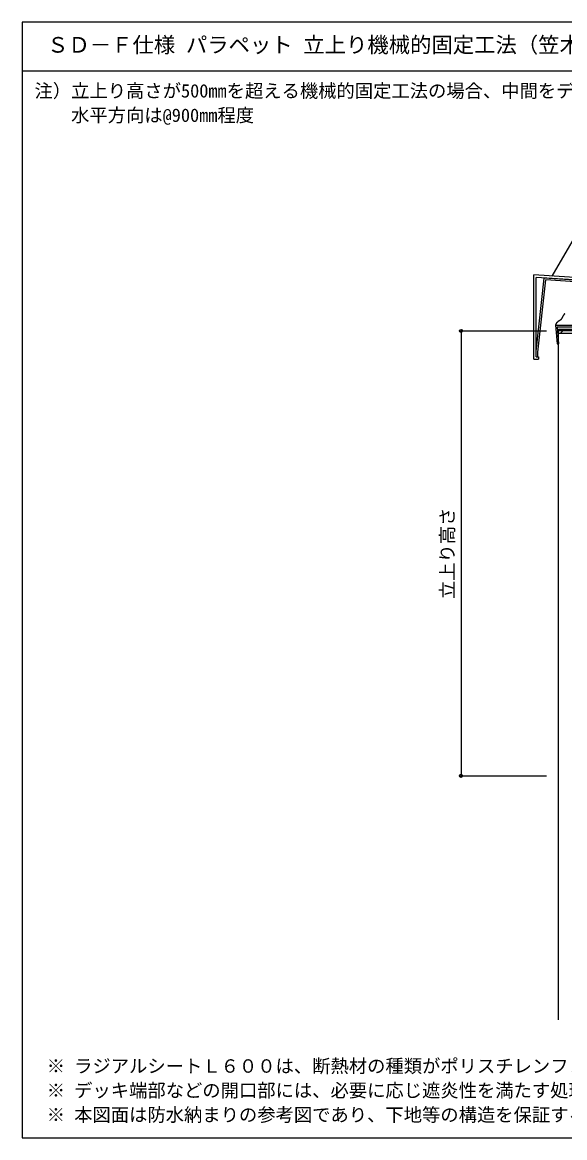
# Model space of a CAD drawing. Units: millimetres, scale not verified. Extents: x -665 to 665, y -465 to 450.
# Drawn here: x -665 to -221, y -465 to 450 of the extents above; entities that cross this region are included whole.
import ezdxf
from ezdxf.enums import TextEntityAlignment as Align

# ---------------------------------------------------------------- set-up
doc = ezdxf.new("R2010")
doc.units = ezdxf.units.MM
doc.header["$LTSCALE"] = 5
doc.header["$PDMODE"] = 32
doc.header["$PDSIZE"] = 2.5
for name, color, linetype in [('0-2_線色２（白）', 7, 'Continuous'), ('0-3_線色３（緑）', 3, 'Continuous'), ('0-6_鋼板・アングル', 2, 'Continuous'), ('0-8_笠木他', 4, 'Continuous'), ('0-A_文字', 7, 'Continuous'), ('0-B_寸法', 7, 'Continuous'), ('0-D_断熱・ハッチ', 4, 'Continuous'), ('F-0', 134, 'Continuous')]:
    doc.layers.add(name, color=color, linetype=linetype)
doc.styles.add('ＭＳ ゴシック', font='')
doc.styles.get('ＭＳ ゴシック').set_extended_font_data('MS Gothic')

msp = doc.modelspace()

# ---------------------------------------------------------------- linework, layer by layer
at = {"layer": '0-2_線色２（白）'}
for p, q in [((-220.876, 210.51), (-221.011, 210.364)), ((-220.732, 210.647), (-220.876, 210.51)), ((-220.582, 210.775), (-220.732, 210.647)), ((-220.423, 210.891), (-220.582, 210.775)), ((-227.972, 201.628), (-227.998, 201.518)), ((-227.927, 201.818), (-227.972, 201.628)), ((-227.878, 202.006), (-227.927, 201.818)), ((-227.823, 202.192), (-227.878, 202.006)), ((-227.761, 202.375), (-227.823, 202.192)), ((-227.69, 202.554), (-227.761, 202.375)), ((-227.643, 202.655), (-227.69, 202.554)), ((-227.607, 202.727), (-227.643, 202.655)), ((-227.54, 202.848), (-227.607, 202.727)), ((-227.467, 202.967), (-227.54, 202.848)), ((-227.389, 203.082), (-227.467, 202.967)), ((-227.307, 203.195), (-227.389, 203.082)), ((-227.221, 203.304), (-227.307, 203.195)), ((-227.169, 203.366), (-227.221, 203.304)), ((-227.078, 203.47), (-227.169, 203.366)), ((-226.915, 203.644), (-227.078, 203.47)), ((-226.745, 203.81), (-226.915, 203.644)), ((-226.569, 203.971), (-226.745, 203.81)), ((-226.39, 204.129), (-226.569, 203.971)), ((-226.208, 204.284), (-226.39, 204.129)), ((-226.103, 204.373), (-226.208, 204.284)), ((-226.018, 204.444), (-226.103, 204.373)), ((-225.872, 204.567), (-226.018, 204.444)), ((-225.725, 204.687), (-225.872, 204.567)), ((-225.575, 204.804), (-225.725, 204.687)), ((-225.423, 204.917), (-225.575, 204.804)), ((-225.267, 205.025), (-225.423, 204.917)), ((-225.175, 205.084), (-225.267, 205.025)), ((-225.083, 205.14), (-225.175, 205.084)), ((-224.922, 205.232), (-225.083, 205.14)), ((-224.759, 205.321), (-224.922, 205.232)), ((-224.596, 205.41), (-224.759, 205.321)), ((-224.435, 205.501), (-224.596, 205.41)), ((-224.277, 205.597), (-224.435, 205.501)), ((-224.187, 205.657), (-224.277, 205.597)), ((-224.133, 205.695), (-224.187, 205.657)), ((-224.042, 205.763), (-224.133, 205.695)), ((-223.953, 205.834), (-224.042, 205.763)), ((-223.866, 205.908), (-223.953, 205.834)), ((-223.782, 205.985), (-223.866, 205.908)), ((-223.7, 206.064), (-223.782, 205.985)), ((-223.654, 206.111), (-223.7, 206.064)), ((-223.526, 206.25), (-223.654, 206.111)), ((-223.321, 206.503), (-223.526, 206.25)), ((-223.132, 206.77), (-223.321, 206.503)), ((-222.957, 207.047), (-223.132, 206.77)), ((-222.793, 207.331), (-222.957, 207.047)), ((-222.637, 207.621), (-222.793, 207.331)), ((-222.548, 207.789), (-222.637, 207.621)), ((-222.483, 207.915), (-222.548, 207.789)), ((-222.372, 208.131), (-222.483, 207.915)), ((-222.261, 208.347), (-222.372, 208.131)), ((-222.15, 208.562), (-222.261, 208.347)), ((-222.038, 208.776), (-222.15, 208.562)), ((-221.924, 208.989), (-222.038, 208.776)), ((-221.857, 209.113), (-221.924, 208.989)), ((-221.793, 209.227), (-221.857, 209.113)), ((-221.68, 209.423), (-221.793, 209.227)), ((-221.563, 209.617), (-221.68, 209.423)), ((-221.439, 209.808), (-221.563, 209.617)), ((-221.309, 209.994), (-221.439, 209.808)), ((-221.171, 210.175), (-221.309, 209.994)), ((-221.087, 210.278), (-221.171, 210.175)), ((-221.011, 210.364), (-221.087, 210.278)), ((-225.465, 194.867), (-190.465, 194.867))]:
    msp.add_line(p, q, dxfattribs=at)
at = {"layer": '0-3_線色３（緑）'}
msp.add_line((-225.465, -368.433), (-225.465, 196.867), dxfattribs=at)
at = {"layer": '0-6_鋼板・アングル'}
for p, q in [((-227.998, 201.518), (-226.669, 186.326)), ((-227.998, 201.518), (-180.315, 201.518)), ((-226.689, 200.318), (-225.465, 186.326)), ((-226.689, 200.318), (-180.315, 200.318)), ((-225.465, 198.067), (-225.465, 196.867)), ((-71.265, 198.067), (-225.465, 198.067)), ((-72.465, 196.867), (-225.465, 196.867)), ((-226.669, 186.326), (-225.465, 186.326))]:
    msp.add_line(p, q, dxfattribs=at)
at = {"layer": '0-8_笠木他'}
for p, q in [((-245.865, 173.708), (-245.865, 242.875)), ((-45.865, 229.542), (-245.865, 242.875)), ((-243.865, 175.704), (-243.865, 240.737)), ((-47.865, 227.67), (-243.865, 240.737)), ((-243.865, 180.218), (-237.347, 240.102)), ((-242.458, 179.479), (-235.998, 238.609)), ((-182.161, 236.423), (-237.347, 240.102)), ((-182.953, 235.073), (-235.998, 238.609)), ((-242.458, 175.704), (-242.458, 179.479)), ((-245.865, 173.708), (-241.874, 173.708))]:
    msp.add_line(p, q, dxfattribs=at)
msp.add_lwpolyline([(-243.865, 175.704), (-241.873, 175.704), (-241.874, 173.708)], dxfattribs=at)
at = {"layer": '0-A_文字'}
msp.add_line((-230.671, 241.862), (-157.716, 368.225), dxfattribs=at)
at = {"layer": '0-B_寸法'}
for p, q in [((-305.465, 196.867), (-305.465, -168.133)), ((-305.465, 196.867), (-235.465, 196.867)), ((-305.465, -168.133), (-235.465, -168.133))]:
    msp.add_line(p, q, dxfattribs=at)
at = {"layer": '0-B_寸法', "color": 1}
for p in [(-305.465, 196.867), (-305.465, -168.133)]:
    msp.add_point(p, dxfattribs=at)
at = {"layer": '0-D_断熱・ハッチ'}
msp.add_line((-224.028, 194.867), (-222.028, 196.867), dxfattribs=at)
at = {"layer": 'F-0'}
for p, q in [((665, 450), (-665, 450)), ((-665, 450), (-665, -465)), ((-665, -465), (665, -465))]:
    msp.add_line(p, q, dxfattribs=at)
at = {"layer": 'F-0', "color": 6}
msp.add_line((665, 410), (-665, 410), dxfattribs=at)

# ---------------------------------------------------------------- texts
at = {"layer": '0-A_文字', "style": 'ＭＳ ゴシック'}
for s, p in [('注）立上り高さが500mmを超える機械的固定工法の場合、中間をディスク板で固定する', (-655, 385)), ('\u3000  水平方向は@900mm程度', (-655, 365)), ('※ ラジアルシートＬ６００は、断熱材の種類がポリスチレンフォームの場合のみ使用', (-645, -415)), ('※ デッキ端部などの開口部には、必要に応じ遮炎性を満たす処理をお願いします（別途工事）', (-645, -435)), ('※ 本図面は防水納まりの参考図であり、下地等の構造を保証するものではありません', (-645, -455))]:
    msp.add_text(s, height=11, dxfattribs=at).set_placement(p, align=Align.BOTTOM_LEFT)
at = {"layer": '0-B_寸法', "style": 'ＭＳ ゴシック'}
msp.add_text('立上り高さ', height=11, rotation=90, dxfattribs=at).set_placement((-307.965, -23.133), align=Align.BOTTOM_LEFT)
at = {"layer": 'F-0', "color": 7, "style": 'ＭＳ ゴシック'}
msp.add_text('ＳＤ－Ｆ仕様 パラペット 立上り機械的固定工法（笠木あり）', height=12.83, dxfattribs=at).set_placement((-644.698, 421.25), align=Align.BOTTOM_LEFT)

doc.saveas('drawing.dxf')
